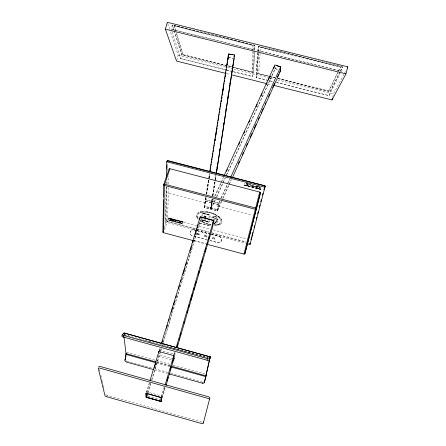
<?xml version="1.0" encoding="UTF-8"?>
<svg xmlns="http://www.w3.org/2000/svg" width="446" height="446" viewBox="0 0 446 446"><rect width="100%" height="100%" fill="white"/><g stroke="black" fill="none" stroke-linecap="round" stroke-linejoin="round"><path stroke-width="0.33" stroke-dasharray="2.23 1.67" d="M216.243 220.525C215.624 220.162 218.702 218.78 218.016 219.939M196.563 230.409L165.327 221.985L166.152 186.779M166.514 186.824L165.689 220.898L165.327 221.985M166.592 183.557L166.631 182.018M166.927 187.314L166.085 220.709L165.633 222.214M167.016 183.88L167.122 179.755M167.345 170.829L167.395 168.766M167.484 165.332L167.518 163.961M164.095 228.179L167.64 217.503L168.527 187.002M168.61 184.231L168.85 175.914M168.85 220.274L168.967 217.877L182.977 221.578L182.776 223.964L168.85 220.274L182.776 223.964M169.001 220.246L169.118 217.988L169.001 220.246L182.626 223.847L182.815 221.612L182.626 223.847M176.192 32.608L182.921 54.858L252.057 72.096L252.737 51.641M252.759 50.956L253.021 45.202L174.291 25.768L175.992 31.956M254.437 50.833L253.584 72.592L252.536 76.539L226.986 70.161M254.465 50.153L254.649 45.392L172.385 25.082L174.447 31.655M175.501 220.447L172.897 220.926L172.998 219.46L173.098 220.764L175.785 220.196L175.674 221.662L175.668 220.162M254.415 52.661L253.584 72.592L181.667 54.663L174.654 32.313M254.527 49.913L254.727 45.102L172.463 24.798L171.225 29.258L253.523 49.606L254.727 45.102M172.897 220.926L172.998 219.46M175.445 221.601L175.546 220.313M175.93 221.729L176.042 220.263L178.952 222.325M176.142 221.785L176.242 220.497M268.314 80.481L256.16 77.442L257.671 50.627L258.87 46.128L342.439 66.755L341.279 71.299L257.671 50.627M221.166 221.751L220.541 219.109L221.127 220.441M268.325 80.436L256.171 77.398L257.688 50.576L341.29 71.248M178.902 222.515L176.042 220.263M179.114 222.515L181.416 222.916L179.114 221.077L181.896 221.813L179.526 221.394L181.767 223.273L179.114 222.515L181.806 223.134M179.158 222.32L179.286 222.615M258.87 46.128L257.208 73.495L256.16 77.442M181.896 221.813L179.069 221.21M274.814 77.771L258.641 73.735L260.525 47.053L340.499 66.8L338.324 71.427M194.462 229.902A3.49 3.133 5.3 0 0 190.174 232.02A3.49 3.133 5.3 0 0 192.611 235.917L192.6 236.023A3.49 3.133 5.3 0 1 190.163 232.126A3.49 3.133 5.3 0 1 194.45 230.013L196.452 230.431M196.742 234.39L197.054 233.303L199.234 233.994L198.933 234.975L196.742 234.39L197.054 233.303M199.072 224.528L199.691 221.294M221.612 239.864L221.578 240.149M163.297 342.74L199.825 223.134L200.209 219.778M198.933 234.975L199.245 233.888M201.118 219.404L201.213 219.783L201.285 218.072M201.336 217.509L201.798 213.656M201.982 219.61L202.306 217.035M202.356 216.477L202.674 213.902L203.081 213.539L208.834 215.095M221.695 201.402L217.403 210.925L204.285 207.479L205.249 199.401L219.07 203.019L217.949 209.971L204.352 206.398L204.441 206.113L218.033 209.681L217.949 209.971M212.067 199.34L210.579 208.968L204.636 207.407L206.046 197.076M205.857 220.385A0.63 0.29 16.8 0 0 205.065 219.861A0.63 0.29 16.8 0 0 204.853 220.313A0.63 0.29 16.8 0 0 205.857 220.385L205.885 220.235M207.078 235.962L206.771 237.055L204.575 236.469L204.881 235.382L207.061 236.068L204.881 235.382M208.945 217.765L209.224 215.412M210.579 208.968L211.956 199.345M206.771 237.055L204.586 236.363M221.394 201.163L217.096 210.679L211.142 209.113L212.001 202.93L213.45 199.769M212.313 199.267L210.886 209.213L212.48 198.888M212.842 195.827L215.284 180.017M215.39 179.331L215.92 175.891M213.01 195.448L216.081 175.484M212.419 238.549L214.615 239.134L212.419 238.549L212.72 237.462L214.9 238.147L212.72 237.462M214.888 223.953L214.08 223.663L214.888 223.953L214.972 223.474L213.879 222.961M216.054 216.433L215.97 216.918L216.054 216.433C214.225 215.697 211.805 217.074 211.482 218.484M214.911 223.881L214.972 223.474M217.096 210.679L218.044 204.519L219.766 200.711M212.491 195.905L214.933 180.089M215.039 179.404L215.674 175.278M212.597 195.9L214.827 181.455M214.933 180.769L215.78 175.267M217.403 210.925L218.406 204.441L219.839 201.274M216.377 222.649L216.377 222.649C216.739 223.881 214.186 221.896 215.652 222.81M217.029 218.44L217.029 218.44C217.598 216.979 213.879 218.596 215.329 218.038M206.481 194.328L209.771 173.711M204.636 207.407L206.275 197.093M206.71 194.345L209.23 178.534M209.336 177.848L209.994 173.723M205.617 197.511L205.071 200.945L218.406 204.441M206.169 194.077L208.689 178.283M208.8 177.597L209.347 174.163M204.285 207.479L205.929 197.165M206.476 193.726L209.653 173.789M217.09 221.946L216.611 221.534L217.704 222.292L217.341 221.445L217.693 221.768M256.495 187.097L256.595 186.707M259.739 187.526L259.639 187.911A1.639 0.836 14.9 0 1 256.957 187.772A1.639 0.836 14.9 0 1 257.693 186.473A1.639 0.836 14.9 0 1 259.639 187.911M209.932 240.623L217.28 242.468A3.496 3.144 9.9 0 0 221.528 240.333A3.496 3.144 9.9 0 0 219.019 236.413L211.058 234.301M256.69 187.13L256.779 186.774M217.263 242.574A3.496 3.144 9.9 0 0 221.511 240.439A3.496 3.144 9.9 0 0 219.003 236.519L219.019 236.413M259.544 187.493L259.449 187.844A1.438 0.736 14.9 0 1 257.097 187.721A1.438 0.736 14.9 0 1 257.743 186.584A1.438 0.736 14.9 0 1 259.449 187.844M217.157 220.569L217.358 220.173M244.391 185.352L260.542 189.383L244.391 185.352L244.91 182.927M244.586 185.302L260.386 189.243L244.586 185.302L245.144 182.648M245.724 185.029L248.974 185.709L245.785 184.795M196.519 215.256L196.664 216.6L196.519 215.256L196.954 213.98L199.373 212.19L197.907 212.965M248.974 185.709L246.51 183.618L249.13 184.293L248.996 183.947L246.699 183.351M248.996 183.947L246.08 183.356M249.442 184.064C256.751 189.578 249.18 185.079 249.727 184.137L252.274 186.495L249.398 184.215M252.274 186.495L252.648 184.895M252.469 186.779L252.893 184.962M256.088 186.233C253.612 187.27 251.488 187.108 253.417 185.257L253.083 186.701L253.417 185.257M255.753 187.632L256.127 186.082L252.759 186.857M255.982 187.688L256.417 185.876M260.347 189.399L260.882 187.27M260.497 189.533L261.245 186.567M172.619 220.252A1.427 0.636 18 0 0 170.779 219.058A1.427 0.636 18 0 0 170.394 220.084A1.427 0.636 18 0 0 172.619 220.252L172.663 220.118A1.427 0.636 18 0 0 170.829 218.919A1.427 0.636 18 0 0 170.439 219.95A1.427 0.636 18 0 0 172.663 220.118M278.181 78.608L328.73 91.213L338.096 71.75M276.42 82.504L329.098 95.656L330.118 91.675L339.975 71.739M332.71 97.25L333.575 93.877L343.899 74.203M172.451 220.196A1.254 0.557 18 0 0 170.84 219.148A1.254 0.557 18 0 0 170.5 220.051A1.254 0.557 18 0 0 172.451 220.196L172.49 220.051A1.254 0.557 18 0 0 170.885 219.014A1.254 0.557 18 0 0 170.545 219.917A1.254 0.557 18 0 0 172.496 220.062L172.496 220.062M258.641 73.735L274.881 77.504M253.021 45.202L252.938 45.503L174.213 26.063M252.057 72.096L227.962 65.807M213.785 219.822L213.935 219.259L213.807 219.755M260.525 47.053L260.447 47.354L340.421 67.101M176.722 60.411L178.177 55.114L170.344 31.488M180.608 58.532L226.328 69.944L180.591 58.577L181.667 54.663L172.463 24.798M182.921 54.858L176.465 32.976M245.74 184.951L248.455 185.491L246.103 183.306M202.512 382.484L202.607 382.144A1.845 1.349 17.3 0 0 203.538 382.216M221.004 222.32L221.188 221.679M220.558 224.143L218.155 225.063L214.877 225.486L219.861 224.539L221.584 223.167L222.097 221.918L221.79 219.878L220.893 218.417L217.603 215.557L220.224 217.754L221.79 219.878M216.594 224.784L218.384 224.36L213.35 224.979M220.062 218.429C216.154 214.225 209.614 212.179 203.978 212.006C210.005 212.196 216.834 214.091 220.519 219.181M214.615 239.134L214.916 238.041M220.296 223.323L219.114 224.121L221.021 222.247M215.563 224.962L214.481 225.007M216.327 220.173L217.102 219.465M217.079 219.532L217.392 219.399M217.252 221.283L217.319 221.517M217.743 219.967L217.904 219.867M217.369 219.471L217.709 219.387M217.687 219.46L218.049 219.432M212.893 217.81L214.387 216.918L215.663 216.784L213.835 217.063L212.307 218.902M212.224 217.28L214.125 216.388L215.769 216.36M162.299 398.116L165.438 387.446M174.47 356.761L175.646 352.764M215.691 218.601L215.368 218.813L216.806 218.328M214.972 221.484C214.113 220.458 216.75 223.552 215.184 221.907M214.688 222.231L215.128 222.593M214.95 223.541L214.454 223.29M216.421 217.838L217.113 217.96M216.438 221.283L216.321 221.021L216.589 221.601M161.419 396.243L164.184 386.883M173.656 354.804L174.447 352.134M215.357 214.292L211.504 212.753L217.581 215.63M161.608 396.923L164.552 386.927M174.185 354.291L174.776 352.295M161.725 397.169L162.032 396.132L146.349 391.727L145.875 393.272M219.07 203.019L218.986 203.309L205.16 199.691L205.249 199.401M162.121 397.247L165.07 387.24M174.503 355.217L175.289 352.552M218.462 206.671L218.546 206.381L252.241 215.217M209.748 224.489C213.946 225.609 201.91 222.203 206.124 223.362M209.804 224.862L211.114 225.107L204.614 223.295L200.248 220.792L207.15 224.232M211.75 221.517L212.731 222.688M209.38 214.788C209.358 215.05 202.969 211.772 201.809 213.578M207.607 221.601C210.233 221.918 201.007 219.895 202.573 220.185M207.596 222.019C208.299 221.718 201.793 221.316 201.235 219.716M207.301 223.842L209.765 224.416M208.472 222.108L208.187 222.114L208.75 222.002M208.483 221.183L208.237 221.584M204.575 236.469L204.865 235.488M206.102 211.61L208.789 212.04L202.361 211.627L203.543 211.566M209.358 214.855L208.789 214.52M202.763 221.907C199.535 219.978 206.091 223.764 202.785 221.84M204.853 215.914C203.053 215.987 206.972 216.182 206.872 217.509M205.812 217.325C198.531 214.955 209.798 219.599 204.196 216.048M147.877 393.244L150.921 383.276M151.935 379.953L161.474 348.722M162.489 345.399L163.097 343.403M202.852 213.623L202.651 213.969L203.437 213.628L208.605 214.989M202.283 213.127L203.097 213.054M203.075 213.127L203.421 213.104M201.748 220.324L207.619 221.952M202.718 220.307L207.63 221.528M200.906 212.452C204.424 211.187 194.205 215.067 200.929 212.38M200.282 211.906L201.285 211.694L199.351 212.263M146.299 392.619L149.159 383.298M159.161 350.673L159.774 348.677M146.89 392.162L149.745 382.841M159.534 350.89L160.348 348.226M204.753 203.075L204.842 202.785L166.793 192.806L166.364 193.006M147.71 392.569L150.553 383.27M151.568 379.953L160.298 351.392M160.499 350.729L161.106 348.733M163.342 341.43L172.479 311.537M173.288 308.883L174.709 304.233M175.523 301.574L179.175 289.621M179.989 286.962L181.41 282.312M182.219 279.659L183.64 275.009M184.454 272.35L196.028 234.496M196.837 231.836L198.258 227.187M197.578 216.672L197.45 216.037L198.726 218.668M197.361 218.022L196.965 217.235L198.565 219.465M197.901 218.746L197.383 217.955M182.977 221.578L168.967 217.877M175.785 220.196L172.942 220.787M164.468 229.952L168.404 218.077A0.808 0.362 18.2 0 1 167.64 217.503M106.912 396.806L107.391 395.373L201.692 421.988A1.868 0.418 15.9 0 0 202.361 422.145M126.759 361.383L126.898 361.054L151.69 367.956M222.537 198.621L228.553 185.296M228.843 184.661L231.134 179.587M223.128 198.23L231.435 179.822M220.915 198.175L229.534 179.153M221.277 198.102L227.873 183.529M228.157 182.893L229.88 179.091M215.128 199.691L210.791 209.191L211.683 202.679L213.428 198.888M216.578 196.524L225.258 177.536M226.417 174.999L275.037 68.645L274.992 67.396M211.142 209.113L215.479 199.624M216.633 197.093L225.308 178.11M226.752 174.949L275.316 68.651L275.271 67.469M214.587 196.357L220.675 183.089M220.965 182.453L223.284 177.397M215.189 195.978L223.591 177.642M338.397 71.131L340.499 66.8M328.73 91.213L338.023 72.046M340.287 71.115L342.439 66.755M339.919 71.968L330.118 91.675L278.137 78.713M340.226 71.354L342.366 67.045L258.797 46.412L257.208 73.495L268.682 76.361M329.098 95.656L340.075 73.685M344.217 73.59L346.157 69.899M213.913 219.326L214.888 218.172M205.879 220.313L205.874 220.318A0.63 0.29 16.8 0 0 205.088 219.789A0.63 0.29 16.8 0 0 204.876 220.246A0.63 0.29 16.8 0 0 205.874 220.318M215.39 218.741L214.71 219.833L214.771 221.16M198.721 213.361L197.572 214.844L197.427 216.104M208.951 221.996L209.347 221.523L210.127 215.87L209.626 214.95M218.362 224.433L219.131 224.054M253.122 186.551L255.759 186.01M201.263 211.766L202.384 211.555M201.843 212.257L203.978 212.006M207.881 222.08L208.21 222.047M228.486 57.545L233.158 58.242M228.185 57.59L232.795 58.275M215.641 216.851L215.992 216.845M208.773 212.106L211.504 212.753M182.994 54.596L227.293 65.64M278.254 78.345L328.797 90.945M269.356 76.528L274.758 77.872M178.177 55.114L226.824 67.251M227.499 67.418L232.907 68.768M233.581 68.935L269.39 77.866M270.064 78.039L274.117 79.048M277.496 79.89L333.575 93.877M226.997 70.117L232.377 71.455M233.052 71.628L252.547 76.495L253.54 49.551L171.242 29.207L171.866 31.159M272.378 81.445L269.005 80.603L272.367 81.49M276.431 82.46L329.109 95.611M226.562 73.579L229.946 74.426M267.801 83.893L271.179 84.734M205.389 201.202L211.426 202.785M212.001 202.93L218.044 204.519M215.747 216.427L216.031 216.505M203.398 213.177L208.767 214.593M199.825 223.134L210.451 225.938M199.479 223.201L210.763 226.183M169.073 218.127L182.771 221.751M168.404 218.077L196.469 225.503M199.145 226.206L210.501 229.211M213.177 229.919L247.92 239.112M195.655 228.542L166.085 220.709L165.689 220.898L196.898 229.311M196.329 228.72L209.096 232.098M211.783 232.812L246.058 241.888M197.572 229.489L208.996 232.517M211.683 233.225L245.952 242.301M248.639 243.014L249.983 243.371M197.238 230.588L210.685 234.15M211.359 234.328L245.657 243.416M197.115 230.61L210.389 234.128M194.45 230.013L196.441 230.543M197.104 230.716L210.378 234.234M211.042 234.406L219.003 236.519M197.043 233.414L199.234 233.994M196.753 234.284L198.944 234.869M193.943 236.269L206.615 239.636M209.949 240.517L217.28 242.468M193.932 236.374L206.598 239.742M193.692 240.333L205.807 243.555M194.194 240.868L205.712 243.934M124.323 334.673L143.735 340.036M145.073 340.41L166.587 346.347M167.239 346.531L188.179 352.312M188.836 352.496L209.86 358.305M124.172 334.717L129.368 336.156M139.113 338.848L207.853 357.837M123.715 334.656L127.065 335.582M149.025 341.647L151.623 342.361M169.218 347.222L194.049 354.085M195.387 354.453L207.864 357.898M159.15 350.004L174.392 354.224M173.41 358.69L159.099 354.721L158.659 356.153L171.682 359.766M126.469 352.206L170.311 364.382M172.981 365.123L205.104 374.049M156.814 361.89L170.205 365.608M156.563 362.085L169.893 365.792M156.446 362.888L169.759 366.59M154.366 368.703L167.768 372.438M170.45 373.185L201.938 381.954M154.667 369.896L167.417 373.447M147.877 396.165L161.257 399.928M275.316 68.651L278.494 69.771M275.037 68.645L278.176 69.754M203.844 222.392L204.937 222.972M215.803 222.387L216.12 222.638M213.857 223.033L214.431 223.357M201.77 221.322L200.064 219.995M204.837 215.987L206.849 217.581M204.173 216.12L205.796 217.397M179.114 221.077L181.767 223.19M246.51 183.618L248.929 185.859M246.058 183.457L248.411 185.642M202.216 220.056L202.021 219.672M197.924 218.674L198.587 219.393M196.686 216.527L196.948 217.302M167.729 23.61L170.127 30.83M172.072 31.811L180.591 58.577M174.291 25.768L175.679 30.356M99.425 369.282L100.066 371.925M100.868 375.231L102.151 380.522M102.312 381.185L103.271 385.154M103.433 385.812L104.392 389.782M216.265 220.737L216.304 221.088M217.163 221.177L217.141 220.709M124.211 333.179L124.456 335.219M126.898 361.054A1.829 1.332 22.3 0 1 126.452 360.881M259.037 186.829A1.438 0.736 14.9 0 1 258.741 188.028A1.438 0.736 14.9 0 1 256.734 186.974A1.438 0.736 14.9 0 1 258.697 186.645M259.165 186.768A1.639 0.836 14.9 0 1 258.831 188.14A1.639 0.836 14.9 0 1 256.539 186.941A1.639 0.836 14.9 0 1 258.775 186.567M107.391 395.373A1.851 0.413 17.4 0 1 106.109 394.883M105.68 394.615A1.851 0.413 17.4 0 1 105.518 394.415M256.55 186.863L256.723 186.618L256.55 186.863M259.706 187.721L259.505 188L259.706 187.721M257.325 187.905L256.573 187.242L257.325 187.905M259.427 187.164L258.909 186.712L259.661 187.381L259.427 187.164"/><path stroke-width="0.67" d="M158.687 352.797L158.704 351.459L173.962 355.685L173.639 360.307L174.157 357.541M123.966 336.685L126.012 353.594L124.952 360.229A1.834 1.332 22.3 0 0 126.48 362.041L153.324 369.522M163.019 232.015A0.814 0.351 18.1 0 1 162.896 231.781L163.459 199.407M163.498 197.383L163.721 184.46L169.051 168.984A0.909 0.457 19 0 1 169.937 168.739L259.706 192.075A0.914 0.463 14.8 0 1 260.475 192.756L244.938 253.596A0.825 0.357 15.1 0 1 244.648 253.774M161.023 397.576L160.939 401.249L146.656 397.23L146.483 393.489M166.358 177.803L166.732 161.931L167.607 160.527L264.913 185.759L265.192 186.16L250.039 244.43L247 243.772M166.966 168.343L167.033 165.538M228.24 56.988L228.53 53.994L234.568 54.897L216.343 173.143M199.908 219.387L200.198 216.845L213.695 220.408L212.753 226.707L177.218 347.428M212.937 223.139L213.138 221.807M216.405 173.422L234.111 58.476M233.938 57.004L234.256 54.942M216.522 170.45L216.734 169.073M216.951 167.702L217.163 166.325M217.375 164.948L217.587 163.576M218.328 158.759L218.54 157.382M219.605 150.508L219.817 149.131M221.406 138.812L221.617 137.44M223.212 127.121L223.424 125.744M223.636 124.373L223.847 122.996M225.866 109.928L226.077 108.551M227.672 98.237L227.884 96.86M228.096 95.483L228.307 94.106M229.473 86.541L229.684 85.164M229.896 83.792L230.114 82.415M230.326 81.038L230.537 79.667M231.279 74.85L231.491 73.473M232.126 69.347L232.338 67.97M232.55 66.599L232.767 65.222M210.094 171.649L210.317 170.272M215.022 140.724L215.245 139.347M215.903 135.222L216.12 133.85M216.338 132.473L216.555 131.102M216.778 129.725L216.996 128.353M218.529 118.731L218.746 117.354M221.266 101.549L221.484 100.177M221.707 98.8L221.924 97.429M222.582 93.303L222.799 91.926M223.022 90.555L223.24 89.178M223.457 87.806L223.675 86.429M225.208 76.807L225.431 75.435M227.07 65.127L227.293 63.75M227.51 62.379L227.728 61.002M227.951 59.63L228.168 58.253M228.385 56.882L228.603 55.505M209.787 171.42L228.53 53.994M209.982 171.727L210.311 169.664M210.534 168.287L210.752 166.91M210.969 165.538L211.192 164.161M211.41 162.784L211.627 161.413M211.85 160.036L212.067 158.659M212.285 157.287L212.508 155.91M212.725 154.533L212.943 153.162M213.166 151.785L213.383 150.408M213.601 149.036L213.824 147.659M214.041 146.282L214.258 144.911M214.481 143.534L214.699 142.162M214.916 140.785L215.245 138.723M215.468 137.346L215.686 135.974M215.903 134.597L217.001 127.723M217.219 126.346L217.436 124.969M217.659 123.598L217.877 122.221M218.094 120.844L218.317 119.472M218.534 118.095L218.752 116.718M218.975 115.347L219.192 113.97M219.41 112.593L219.633 111.221M219.85 109.844L220.068 108.467M220.291 107.096L220.508 105.719M220.725 104.342L220.948 102.97M221.166 101.593L221.383 100.216M221.606 98.845L221.935 96.782M222.153 95.405L222.37 94.028M222.593 92.656L223.686 85.777M223.909 84.406L224.126 83.028M224.344 81.651L224.567 80.28M224.784 78.903L225.001 77.526M225.224 76.154L225.442 74.777M225.659 73.4L225.882 72.029M226.1 70.652L226.317 69.275M226.54 67.903L226.758 66.526M226.975 65.149L227.198 63.778M227.415 62.401L227.633 61.024M227.856 59.652L228.185 57.59M125.376 359.599A1.829 1.332 22.3 0 1 125.376 359.242L126.034 355.362M169.435 374.01L202.317 383.175A1.845 1.349 17.3 0 0 204.424 382.361L209.86 358.305L209.191 360.312A2.029 0.474 15.3 0 1 207.083 360.217L123.397 337.081A2.018 0.463 13.6 0 1 121.858 336.173L122.26 334.617L124.116 332.933L195.805 352.948M204.424 382.361L210.278 356.722L209.191 360.312M273.883 85.415L332.019 99.949L332.365 98.599M332.019 99.949L345.968 73.858L347.768 66.822L167.295 22.3L165.388 29.185L176.538 61.074L225.888 73.412M123.654 334.026L123.921 333.006L210.228 356.833L209.826 358.378M123.397 337.081L123.804 335.526A2.018 0.457 13.6 0 1 122.26 334.617M250.947 239.641L251.466 237.657M251.806 236.33L252.837 232.355M254.042 227.716L254.555 225.726M256.272 219.103L256.785 217.113M257.649 213.785L258.167 211.783M259.382 207.111L259.901 205.11M260.765 201.77L261.284 199.769M262.493 195.097L263.012 193.096M263.876 189.762L264.394 187.76M207.083 360.217L207.49 358.651A2.029 0.468 15.2 0 0 209.598 358.746M167.15 160.733L264.879 185.882L265.192 186.16L264.874 187.392L264.562 187.114L264.913 185.759M250.039 244.43L250.089 242.953L249.983 243.371L250.329 243.315M260.475 192.756L244.938 253.596A0.825 0.741 15.4 0 1 243.956 254.103L206.916 244.252M259.706 192.075L243.984 254.019M209.832 358.445L210.239 356.934L196.463 353.132M206.437 374.417L206.058 375.839L171.231 366.16M206.152 375.599L205.862 376.625L171.091 366.958M202.317 383.175L202.417 382.83M166.029 385.444L174.079 358.099M165.143 384.931L173.99 354.955M176.153 347.629L213.695 220.408M167.038 380.566L168.019 377.232M170.182 369.896L171.164 366.556M172.346 362.553L172.931 360.558M176.867 347.211L177.848 343.877M179.024 339.874L179.615 337.873M180.401 335.202L180.992 333.201M183.942 323.199L184.532 321.198M187.086 312.523L187.677 310.522M188.463 307.852L189.444 304.518M190.626 300.515L191.217 298.513M191.607 297.181L192.588 293.847M193.77 289.844L194.361 287.843M195.147 285.172L196.129 281.839M198.292 274.496L199.273 271.162M200.455 267.16L201.046 265.158M201.832 262.488L202.813 259.154M204.976 251.817L205.957 248.483M207.139 244.48L207.73 242.479M208.516 239.809L209.497 236.475M146.656 397.23L147.671 393.907M149.973 380.633L158.96 351.337M161.407 343.348L200.198 216.845M154.433 367.532L155.86 362.871M161.976 342.902L162.589 340.906M166.464 328.256L167.484 324.928M168.705 320.936L169.318 318.94M171.359 312.284L172.786 307.623M173.6 304.964L174.62 301.635M175.841 297.638L176.454 295.642M178.495 288.986L179.515 285.657M180.736 281.666L181.349 279.67M182.977 274.34L184.817 268.353M185.631 265.688L186.651 262.36M190.119 251.042L191.546 246.387M192.767 242.39L193.38 240.394M195.008 235.07L196.842 229.077M197.255 227.75L198.269 224.422M146.076 397.302L145.875 393.272L161.575 397.681L161.474 401.64L146.076 397.302L146.539 395.786M169.937 168.739L164.351 185.352L163.587 232.583M166.732 161.931L167.607 160.527M124.952 360.229L125.097 359.894M125.237 359.571L125.376 359.242M126.363 353.427L125.945 354.408L155.855 362.721M238.292 163.721L239.441 161.184M242.301 154.84L243.449 152.303M246.315 145.953L247.458 143.417M250.323 137.073L252.04 133.265M254.332 128.192L256.054 124.384M258.345 119.305L259.204 117.404M261.211 112.961L261.78 111.69M262.354 110.424L263.212 108.517M265.219 104.08L265.794 102.809M268.659 96.464L269.802 93.922M272.668 87.578L274.675 83.14M277.535 76.79L278.683 74.253M279.542 72.352L280.116 71.081M232.294 177.915L280.685 70.635L280.651 66.928L274.898 64.904L224.154 175.501M230.744 177.19L280.651 66.928M226.49 171.32L227.36 169.424M238.666 144.766L239.825 142.235M243.884 133.382L244.754 131.486M248.812 122.633L249.682 120.738M256.06 106.828L257.219 104.303M260.988 96.08L262.148 93.554M266.206 84.701L267.076 82.805M268.525 79.644L269.685 77.113M273.448 68.896L274.608 66.365M347.122 68.054L347.768 66.822M228.826 54.128L232.896 54.741M165.388 29.185L345.968 73.858M231.296 74.766L266.452 83.553M167.088 161.826L264.562 187.114M200.516 217.096L213.333 220.475M193.636 240.717L163.448 232.689A0.82 0.73 -0.1 0 1 162.896 231.781M123.804 335.526L207.49 358.651M126.012 353.594L156.028 361.935M276.487 65.556L280.367 66.922L280.4 70.446M146.411 393.082L146.505 395.111M204.307 381.915A1.845 1.349 17.3 0 1 203.956 382.111M204.708 381.33A1.845 1.349 17.3 0 1 204.563 381.653M98.783 366.634A2.102 0.53 17.8 0 1 100.645 366.601L207.987 396.633A2.119 0.541 15.7 0 1 209.899 397.726L203.209 423.566A1.873 0.418 15.9 0 1 201.308 423.46L106.912 396.806A1.856 0.407 17.4 0 1 105.033 395.847L98.231 368.229A2.102 0.524 17.8 0 1 100.094 368.201L207.552 398.278A2.119 0.535 15.8 0 1 209.469 399.371M203.593 422.089A1.868 0.418 15.9 0 1 202.991 422.228M163.459 232.277A0.814 0.351 18.1 0 1 163.18 232.137M248.796 238.967A0.814 0.362 15 0 1 248.706 239.078M161.407 397.587L161.318 401.45L146.288 397.219L146.098 393.283L161.407 397.587M164.345 185.408L255.173 209.213A0.925 0.808 14.3 0 0 256.277 208.667A0.925 0.452 14.9 0 0 255.491 207.998L164.613 184.231A0.92 0.44 18.9 0 0 163.721 184.46A0.92 0.797 1.1 0 0 164.345 185.452"/></g></svg>
